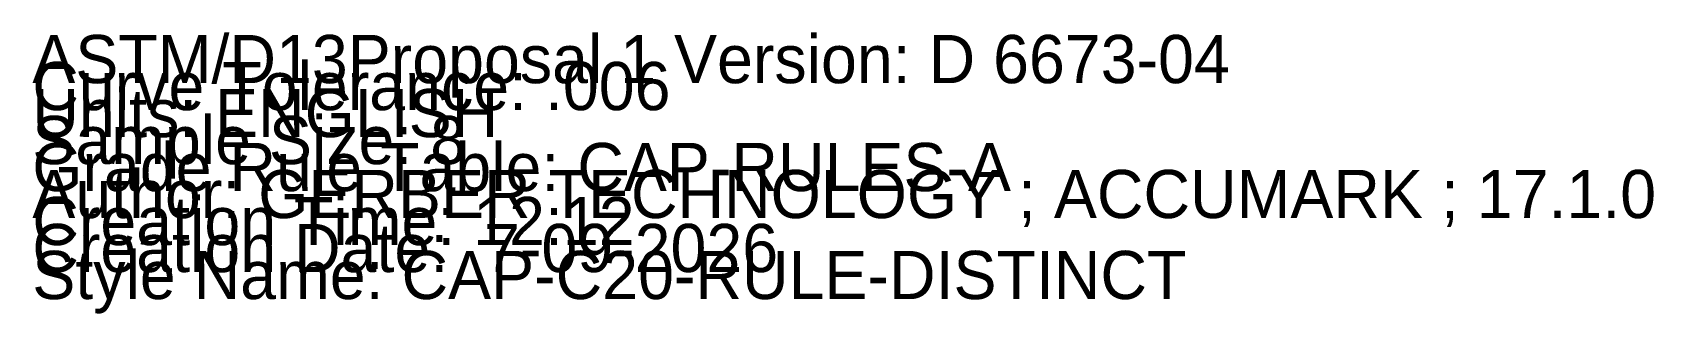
# Model space of a CAD drawing. Extents: x -38.8 to 8.4, y -0.1 to 10.
# Drawn here: x 0 to 8.4, y -0.08 to 1.38 of the extents above; entities outside this region: 1.
import ezdxf

# ---------------------------------------------------------------- set-up
doc = ezdxf.new("R2010")
doc.units = 0

# ---------------------------------------------------------------- blocks, each defined once
blk = doc.blocks.new('CAP-C20-RULE-DISTINCT_8')
at = {"layer": '1'}
for points in [[(-38.7952, 2.0849), (-38.7952, 9.9533)], [(-38.7952, 9.9533), (-26.963, 9.9533)], [(-26.963, 9.9533), (-26.963, 2.0849)], [(-26.963, 2.0849), (-38.7952, 2.0849)]]:
    blk.add_lwpolyline(points, dxfattribs=at)
at = {"layer": '2'}
for p in [(-38.7952, 9.9533), (-38.7952, 9.9533), (-26.963, 9.9533), (-26.963, 9.9533), (-35.8372, 6.0191), (-29.9211, 6.0191), (-38.7952, 2.0849), (-38.7952, 2.0849), (-26.963, 2.0849), (-26.963, 2.0849)]:
    blk.add_point(p, dxfattribs=at)
at = {"layer": '5'}
blk.add_line((-35.8372, 6.0191), (-29.9211, 6.0191), dxfattribs=at)
at = {"layer": '7'}
blk.add_line((-35.8372, 6.0191), (-29.9211, 6.0191), dxfattribs=at)
at = {"layer": '84'}
for points in [[(-38.7952, 2.0849), (-38.7952, 9.9533)], [(-38.7952, 9.9533), (-26.963, 9.9533)], [(-26.963, 9.9533), (-26.963, 2.0849)], [(-26.963, 2.0849), (-38.7952, 2.0849)]]:
    blk.add_lwpolyline(points, dxfattribs=at)
at = {"layer": '1'}
for s, p in [('SIZE: 8', (-32.8791, 6.5791)), ('CATEGORY: CAP-C00-BASE', (-32.8791, 6.4391)), ('ANNOTATION: RECTANGLE', (-32.8791, 6.2991)), ('Quantity: 1,0', (-32.8791, 6.1591)), ('Piece Name: CAP-C20-RULE-DISTINCT', (-32.8791, 6.0191)), ('# 1', (-26.963, 2.0849)), ('# 1', (-26.963, 2.0849))]:
    blk.add_text(s, height=0.25, dxfattribs=at).set_placement(p)

msp = doc.modelspace()

# ---------------------------------------------------------------- block references
at = {"layer": '1'}
msp.add_blockref('CAP-C20-RULE-DISTINCT_8', (0, 0), dxfattribs=at)

# ---------------------------------------------------------------- texts
for s, p in [('ASTM/D13Proposal 1 Version: D 6673-04', (0, 1.12)), ('Curve Tolerance: .006', (0, 0.98)), ('Units: ENGLISH', (0, 0.84)), ('Sample Size: 8', (0, 0.7)), ('Grade Rule Table: CAP-RULES-A', (0, 0.56)), ('Author: GERBER TECHNOLOGY ; ACCUMARK ; 17.1.0', (0, 0.42)), ('Creation Time: 12:12', (0, 0.28)), ('Creation Date:  7-09-2026', (0, 0.14)), ('Style Name: CAP-C20-RULE-DISTINCT', (0, 0))]:
    msp.add_text(s, height=0.25, dxfattribs=at).set_placement(p)

doc.saveas('drawing.dxf')
